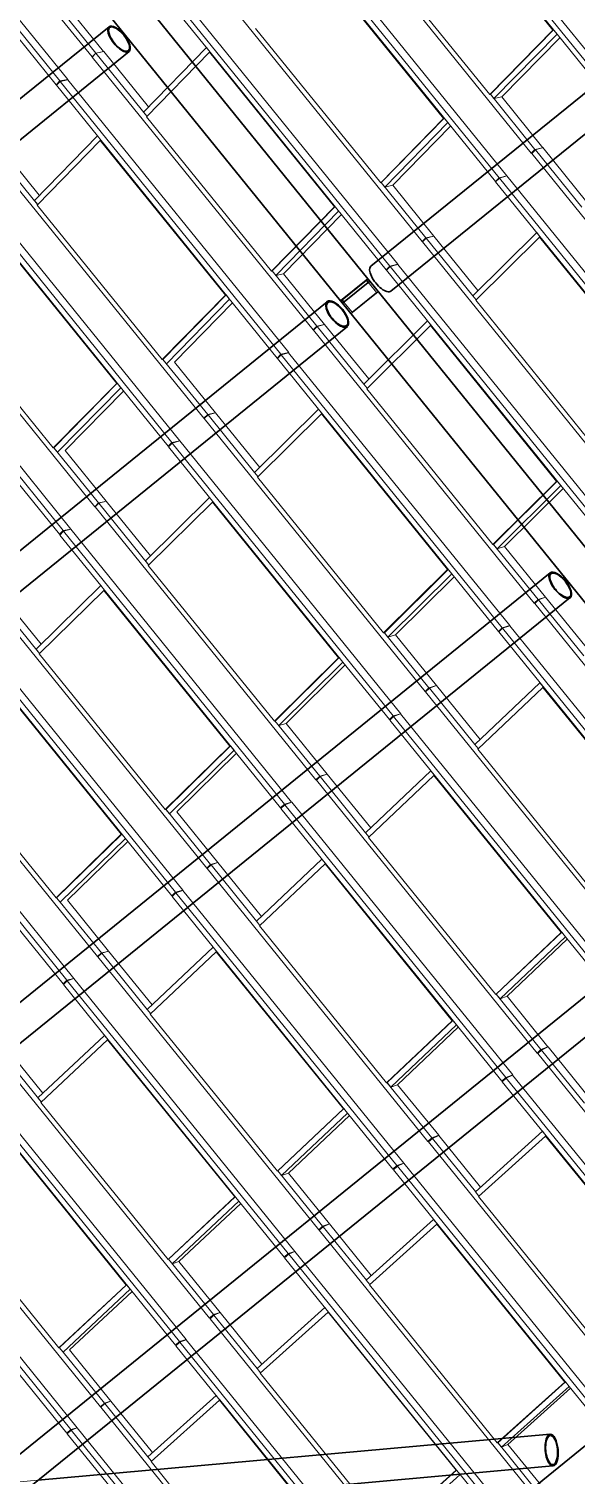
# Model space of a CAD drawing. Header units: millimetres. Extents: x 834681283 to 835686922, y 817551134 to 819407044.
# Drawn here: x 835546474 to 835551150, y 818141183 to 818153541 of the extents above; entities that cross this region are included whole.
import ezdxf

# ---------------------------------------------------------------- set-up
doc = ezdxf.new("R2010")
doc.units = ezdxf.units.MM
doc.header["$LTSCALE"] = 1200
doc.header["$MEASUREMENT"] = 0
doc.linetypes.add('P01-MAGP-P-RF$0$P01_MS_01_N1-FloorPlan-PART2OFUPPERROOFSETTINGOUT$0$BH DASHED2', pattern=[3, 2, -1])
doc.linetypes.add('P01-MAGP-P-RF$0$PHANTOM', pattern=[2.5, 1.25, -0.25, 0.25, -0.25, 0.25, -0.25])
doc.layers.add('P01-MAAN-P-EVA$0$HATCH', color=9, linetype='Continuous')
for name, color, linetype, lineweight in [('P01-MAGP-P-RF$0$MMH053__', 253, 'P01-MAGP-P-RF$0$PHANTOM', 40), ('P01-MAGP-P-RF$0$P01_MS_01_N1-FloorPlan-PART2OFUPPERROOFSETTINGOUT$0$S-BEAM', 253, 'Continuous', 35), ('P01-MAGP-P-RF$0$P01_MS_01_N1-FloorPlan-PART2OFUPPERROOFSETTINGOUT$0$S-BEAM-HIDN', 253, 'P01-MAGP-P-RF$0$P01_MS_01_N1-FloorPlan-PART2OFUPPERROOFSETTINGOUT$0$BH DASHED2', 18), ('P01-MAGP-P-RF$0$ROOF MESH HALF TONE$0$A-GLAZ', 253, 'Continuous', 9)]:
    doc.layers.add(name, color=color, linetype=linetype, lineweight=lineweight)

# ---------------------------------------------------------------- blocks, each defined once
blk = doc.blocks.new('P01-MAAN-P-EVA')
at = {"layer": 'P01-MAAN-P-EVA$0$HATCH', "ltscale": 0.1}
h = blk.add_hatch(dxfattribs=at)
h.set_pattern_fill('_USER', color=240, scale=1000, angle=45, pattern_type=0)
h.set_pattern_definition([(45, (305980.4, 20741.3), (-707.1067812, 707.1067812), [])])
edge = h.paths.add_edge_path()
edge.add_arc((835502969.3, 818186018.3), 4500, 18.1416, 95.30201, ccw=False)
edge.add_line((835507245.6, 818187419.4), (835513826.1, 818167335.8))
edge.add_line((835513826.1, 818167335.8), (835519853.5, 818081117.4))
edge.add_line((835519853.5, 818081117.4), (835555459.1, 818083606.6))
edge.add_line((835555459.1, 818083606.6), (835554354.4, 818076435.4))
edge.add_line((835554354.4, 818076435.4), (835558875.4, 818029487.4))
edge.add_line((835558875.4, 818029487.4), (835556388.4, 818026956.4))
edge.add_line((835556388.4, 818026956.4), (835549241.4, 818025790.4))
edge.add_line((835549241.4, 818025790.4), (835542188.5, 818025211.5))
edge.add_line((835542188.5, 818025211.5), (835547193.3, 818041026.5))
edge.add_line((835547193.3, 818041026.5), (835547200.6, 818060157.3))
edge.add_line((835547200.6, 818060157.3), (835535036.1, 818059317.4))
edge.add_line((835535036.1, 818059317.4), (835534275.3, 818070335.1))
edge.add_line((835534275.3, 818070335.1), (835535439, 818078697.5))
edge.add_line((835535439, 818078697.5), (835516606.1, 818077380.9))
edge.add_line((835516606.1, 818077380.9), (835515458.7, 818093794.4))
edge.add_line((835515458.7, 818093794.4), (835500714.4, 818090319.3))
edge.add_line((835500714.4, 818090319.3), (835485194.4, 818159526.3))
edge.add_line((835485194.4, 818159526.3), (835497824.4, 818169113.3))
edge.add_line((835497824.4, 818169113.3), (835508718.9, 818171681.2))
edge.add_line((835508718.9, 818171681.2), (835502553.5, 818190499))
blk = doc.blocks.new('P01-MAGP-P-RF$0$P01_MS_01_N1-FloorPlan-PART2OFUPPERROOFSETTINGOUT$0$Circular Hollow Sections - CHS273x10_PSB97-8445183-PART 2 OF  UPPER ROOF SETTING OUT')
at = {"layer": 'P01-MAGP-P-RF$0$P01_MS_01_N1-FloorPlan-PART2OFUPPERROOFSETTINGOUT$0$S-BEAM'}
for p, q in [((26075, 43501), (19095, 38613)), ((19251, 38389), (26232, 43277))]:
    blk.add_line(p, q, dxfattribs=at)
for centre, major_axis, start_param, end_param in [((26154, 43389), (-78, 112), 0, 3.141593), ((26154, 43389), (-78, 112), 3.141593, 6.283185), ((26154, 43389), (-73, 104), 3.141593, 6.283185), ((26154, 43389), (-73, 104), 0, 3.141593), ((19173, 38501), (-78, 112), 0, 3.141593)]:
    blk.add_ellipse(centre, major_axis=major_axis, ratio=0.422472, start_param=start_param, end_param=end_param, dxfattribs=at)
blk = doc.blocks.new('P01-MAGP-P-RF$0$P01_MS_01_N1-FloorPlan-PART2OFUPPERROOFSETTINGOUT$0$Circular Hollow Sections - CHS273x10_PSB97-8442590-PART 2 OF  UPPER ROOF SETTING OUT')
at = {"layer": 'P01-MAGP-P-RF$0$P01_MS_01_N1-FloorPlan-PART2OFUPPERROOFSETTINGOUT$0$S-BEAM'}
for p, q in [((20441, 35893), (13425, 30980)), ((13581, 30757), (20597, 35670))]:
    blk.add_line(p, q, dxfattribs=at)
for centre, major_axis, start_param, end_param in [((20519, 35781), (-78, 112), 0, 3.141593), ((20519, 35781), (-73, 104), 0, 3.141593), ((20519, 35781), (-78, 112), 3.141593, 6.283185), ((20519, 35781), (-73, 104), 3.141593, 6.283185), ((13503, 30869), (-78, 112), 0, 3.141593)]:
    blk.add_ellipse(centre, major_axis=major_axis, ratio=0.424124, start_param=start_param, end_param=end_param, dxfattribs=at)
blk = doc.blocks.new('P01-MAGP-P-RF$0$P01_MS_01_N1-FloorPlan-PART2OFUPPERROOFSETTINGOUT$0$Circular Hollow Sections - CHS273x10_PSB97-8445173-PART 2 OF  UPPER ROOF SETTING OUT')
at = {"layer": 'P01-MAGP-P-RF$0$P01_MS_01_N1-FloorPlan-PART2OFUPPERROOFSETTINGOUT$0$S-BEAM'}
for p, q in [((27813, 41055), (20797, 36143)), ((20954, 35919), (27970, 40832))]:
    blk.add_line(p, q, dxfattribs=at)
for centre, major_axis, start_param, end_param in [((27892, 40944), (-78, 112), 0, 3.141593), ((27892, 40944), (-73, 104), 0, 3.141593), ((27892, 40944), (-78, 112), 3.141593, 6.283185), ((27892, 40944), (-73, 104), 3.141593, 6.283185), ((20875, 36031), (-78, 112), 0, 3.141593)]:
    blk.add_ellipse(centre, major_axis=major_axis, ratio=0.41957, start_param=start_param, end_param=end_param, dxfattribs=at)
blk = doc.blocks.new('P01-MAGP-P-RF$0$P01_MS_01_N1-FloorPlan-PART2OFUPPERROOFSETTINGOUT$0$Circular Hollow Sections - CHS273x10_PSB97-8442517-PART 2 OF  UPPER ROOF SETTING OUT')
at = {"layer": 'P01-MAGP-P-RF$0$P01_MS_01_N1-FloorPlan-PART2OFUPPERROOFSETTINGOUT$0$S-BEAM'}
for p, q in [((23873, 30991), (16857, 26078)), ((17014, 25855), (24030, 30767))]:
    blk.add_line(p, q, dxfattribs=at)
for centre, major_axis, start_param, end_param in [((23952, 30879), (-78, 112), 0, 3.141593), ((23952, 30879), (-73, 104), 0, 3.141593), ((23952, 30879), (-78, 112), 3.141593, 6.283185), ((23952, 30879), (-73, 104), 3.141593, 6.283185), ((16936, 25966), (-78, 112), 0, 3.141593)]:
    blk.add_ellipse(centre, major_axis=major_axis, ratio=0.420193, start_param=start_param, end_param=end_param, dxfattribs=at)
blk = doc.blocks.new('P01-MAGP-P-RF$0$P01_MS_01_N1-FloorPlan-PART2OFUPPERROOFSETTINGOUT$0$Circular Hollow Sections - CHS273x10_PSB97-8457620-PART 2 OF  UPPER ROOF SETTING OUT')
at = {"layer": 'P01-MAGP-P-RF$0$P01_MS_01_N1-FloorPlan-PART2OFUPPERROOFSETTINGOUT$0$S-BEAM'}
for p, q in [((17005, 40812), (13508, 38363)), ((13665, 38140), (17161, 40588))]:
    blk.add_line(p, q, dxfattribs=at)
for centre, major_axis, start_param, end_param in [((17083, 40700), (-78, 112), 0, 3.141593), ((17083, 40700), (-73, 104), 0, 3.141593), ((17083, 40700), (-78, 112), 3.141593, 6.283185), ((17083, 40700), (-73, 104), 3.141593, 6.283185), ((13586, 38252), (-78, 112), 0, 3.141593)]:
    blk.add_ellipse(centre, major_axis=major_axis, ratio=0.412048, start_param=start_param, end_param=end_param, dxfattribs=at)
blk = doc.blocks.new('P01-MAGP-P-RF$0$P01_MS_01_N1-FloorPlan-PART2OFUPPERROOFSETTINGOUT$0$Circular Hollow Sections - CHS273x10_PSB97-8464791-PART 2 OF  UPPER ROOF SETTING OUT')
at = {"layer": 'P01-MAGP-P-RF$0$P01_MS_01_N1-FloorPlan-PART2OFUPPERROOFSETTINGOUT$0$S-BEAM'}
for p, q in [((18701, 38337), (15224, 35903)), ((15381, 35679), (18858, 38114))]:
    blk.add_line(p, q, dxfattribs=at)
for centre, major_axis, start_param, end_param in [((18779, 38226), (-73, 104), 0, 3.141593), ((18779, 38226), (-78, 112), 0, 3.141593), ((18779, 38226), (-78, 112), 3.141593, 6.283185), ((18779, 38226), (-73, 104), 3.141593, 6.283185), ((15303, 35791), (-78, 112), 0, 3.141593)]:
    blk.add_ellipse(centre, major_axis=major_axis, ratio=0.443225, start_param=start_param, end_param=end_param, dxfattribs=at)
blk = doc.blocks.new('P01-MAGP-P-RF$0$P01_MS_01_N1-FloorPlan-PART2OFUPPERROOFSETTINGOUT$0$Circular Hollow Sections - CHS273x16_PSB98-8464248-PART 2 OF  UPPER ROOF SETTING OUT')
at = {"layer": 'P01-MAGP-P-RF$0$P01_MS_01_N1-FloorPlan-PART2OFUPPERROOFSETTINGOUT$0$S-BEAM'}
for p, q in [((22137, 33419), (15092, 28486)), ((15485, 28427), (22294, 33195))]:
    blk.add_line(p, q, dxfattribs=at)
for major_axis, start_param, end_param in [((-78, 112), 0, 3.141593), ((-73, 104), 0, 3.141593), ((-78, 112), 3.141593, 6.283185), ((-73, 104), 3.141593, 6.283185)]:
    blk.add_ellipse((22215, 33307), major_axis=major_axis, ratio=0.429466, start_param=start_param, end_param=end_param, dxfattribs=at)
at = {"layer": 'P01-MAGP-P-RF$0$P01_MS_01_N1-FloorPlan-PART2OFUPPERROOFSETTINGOUT$0$S-BEAM-HIDN'}
for p, q in [((15092, 28486), (14970, 28400)), ((15126, 28176), (15485, 28427))]:
    blk.add_line(p, q, dxfattribs=at)
blk.add_ellipse((15048, 28288), major_axis=(-78, 112), ratio=0.429466, start_param=0, end_param=3.141593, dxfattribs=at)
blk = doc.blocks.new('P01-MAGP-P-RF$0$P01_MS_01_N1-FloorPlan-PART2OFUPPERROOFSETTINGOUT$0$Circular Hollow Sections - CHS273x16_PSB98-8464558-PART 2 OF  UPPER ROOF SETTING OUT')
at = {"layer": 'P01-MAGP-P-RF$0$P01_MS_01_N1-FloorPlan-PART2OFUPPERROOFSETTINGOUT$0$S-BEAM'}
for p, q in [((25413, 28426), (18795, 23792)), ((18952, 23568), (25572, 28203))]:
    blk.add_line(p, q, dxfattribs=at)
for centre, major_axis, start_param, end_param in [((25650, 28425), (-78, 112), 0.967782, 2.209602), ((25650, 28425), (-73, 104), 1.002898, 2.179315), ((18873, 23680), (-78, 112), 0, 3.141593)]:
    blk.add_ellipse(centre, major_axis=major_axis, ratio=0.410786, start_param=start_param, end_param=end_param, dxfattribs=at)
at = {"layer": 'P01-MAGP-P-RF$0$P01_MS_01_N1-FloorPlan-PART2OFUPPERROOFSETTINGOUT$0$S-BEAM-HIDN'}
for p, q in [((25571, 28537), (25414, 28426)), ((25572, 28203), (25728, 28313))]:
    blk.add_line(p, q, dxfattribs=at)
for major_axis, start_param, end_param in [((-78, 112), 3.141593, 6.283185), ((-78, 112), 0, 0.967417), ((-73, 104), 0, 1.002504), ((-73, 104), 3.141593, 6.283185), ((-73, 104), 2.179709, 3.141593), ((-78, 112), 2.209967, 3.141593)]:
    blk.add_ellipse((25650, 28425), major_axis=major_axis, ratio=0.410786, start_param=start_param, end_param=end_param, dxfattribs=at)
blk = doc.blocks.new('P01-MAGP-P-RF$0$P01_MS_01_N1-FloorPlan-PART2OFUPPERROOFSETTINGOUT$0$Circular Hollow Sections - CHS273x12_5_PSB101-8473104-PART 2 OF  UPPER ROOF SETTING OUT')
at = {"layer": 'P01-MAGP-P-RF$0$P01_MS_01_N1-FloorPlan-PART2OFUPPERROOFSETTINGOUT$0$S-BEAM'}
for p, q in [((19927, 28551), (15532, 28464)), ((15301, 28187), (19932, 28278))]:
    blk.add_line(p, q, dxfattribs=at)
for major_axis, start_param, end_param in [((-3, 136), 0, 3.141593), ((-3, 136), 3.141593, 6.283185), ((-2, 124), 0, 3.141593), ((-2, 124), 3.141593, 6.283185)]:
    blk.add_ellipse((19930, 28414), major_axis=major_axis, ratio=0.405714, start_param=start_param, end_param=end_param, dxfattribs=at)
at = {"layer": 'P01-MAGP-P-RF$0$P01_MS_01_N1-FloorPlan-PART2OFUPPERROOFSETTINGOUT$0$S-BEAM-HIDN'}
for p, q in [((15532, 28464), (15091, 28456)), ((15096, 28183), (15301, 28187))]:
    blk.add_line(p, q, dxfattribs=at)
blk.add_ellipse((15094, 28319), major_axis=(-3, 136), ratio=0.405714, start_param=0, end_param=3.141593, dxfattribs=at)
blk = doc.blocks.new('P01-MAGP-P-RF$0$ROOF MESH HALF TONE')
at = {"layer": 'P01-MAGP-P-RF$0$ROOF MESH HALF TONE$0$A-GLAZ', "lineweight": 5}
for p, q in [((15120, 43023), (16842, 40564)), ((14837, 42835), (16554, 40379)), ((16622, 40386), (14904, 42842)), ((19469, 42408), (20820, 40480)), ((19503, 42438), (21224, 39980)), ((21292, 39991), (19570, 42448)), ((15151, 42307), (16520, 40349)), ((18810, 41939), (20529, 39482)), ((19811, 41911), (20786, 40519)), ((18485, 41719), (19835, 39792)), ((18519, 41749), (20240, 39292)), ((20308, 39302), (18587, 41760)), ((20210, 40007), (19236, 41399)), ((17827, 41251), (19547, 38794)), ((18827, 41222), (19802, 39831)), ((16554, 41054), (16876, 40595)), ((16623, 41061), (16944, 40603)), ((17503, 41031), (17851, 40535)), ((17537, 41061), (19257, 38604)), ((19325, 38614), (17605, 41072)), ((19228, 39319), (18253, 40710)), ((16842, 40564), (16876, 40595)), ((16845, 40565), (16842, 40564)), ((16877, 40593), (16843, 40563)), ((16843, 40563), (18564, 38105)), ((16876, 40595), (16919, 40599)), ((16945, 40603), (16877, 40593)), ((16877, 40593), (17274, 40026)), ((16945, 40603), (17294, 40104)), ((17248, 40063), (17823, 40575)), ((17851, 40535), (17823, 40575)), ((17851, 40535), (17845, 40534)), ((17851, 40535), (19224, 38574)), ((17270, 40022), (17845, 40534)), ((17845, 40534), (18819, 39143)), ((20786, 40519), (20210, 40007)), ((20216, 40008), (20792, 40520)), ((20216, 40008), (20792, 40520)), ((20244, 39969), (20820, 40480)), ((20841, 40449), (20311, 39979)), ((20792, 40520), (20786, 40519)), ((20820, 40480), (20792, 40520)), ((20820, 40480), (21191, 39950)), ((16520, 40349), (16554, 40379)), ((16528, 40349), (16520, 40349)), ((16556, 40374), (16522, 40344)), ((16522, 40344), (16841, 39887)), ((16554, 40379), (16622, 40386)), ((16623, 40384), (16556, 40374)), ((16556, 40374), (18275, 37917)), ((16622, 40386), (16619, 40383)), ((18343, 37927), (16623, 40384)), ((17248, 40063), (17274, 40026)), ((18245, 38631), (17270, 40022)), ((20216, 40008), (20210, 40007)), ((20216, 40008), (20244, 39969)), ((20216, 40008), (20563, 39512)), ((20244, 39969), (20311, 39979)), ((20311, 39979), (20631, 39522)), ((15860, 39874), (17581, 37417)), ((15893, 39905), (16290, 39338)), ((15961, 39915), (16310, 39416)), ((16265, 39375), (16841, 39887)), ((16287, 39334), (16863, 39846)), ((16869, 39847), (16841, 39887)), ((16869, 39847), (16863, 39846)), ((16863, 39846), (17838, 38455)), ((16869, 39847), (18241, 37886)), ((19802, 39831), (19228, 39319)), ((19233, 39320), (19807, 39832)), ((19233, 39320), (19807, 39832)), ((19807, 39832), (19802, 39831)), ((19835, 39792), (19807, 39832)), ((15576, 39687), (17294, 37230)), ((17361, 37239), (15642, 39696)), ((19261, 39280), (19835, 39792)), ((19857, 39761), (19329, 39291)), ((19835, 39792), (20207, 39262)), ((20529, 39482), (20563, 39512)), ((20539, 39483), (20529, 39482)), ((20567, 39508), (20533, 39478)), ((20533, 39478), (22252, 37021)), ((20563, 39512), (20631, 39522)), ((20632, 39522), (20567, 39508)), ((20567, 39508), (20929, 38991)), ((20632, 39522), (20975, 39031)), ((16265, 39375), (16291, 39338)), ((17261, 37943), (16287, 39334)), ((19233, 39320), (19228, 39319)), ((19233, 39320), (19261, 39280)), ((19233, 39320), (19581, 38824)), ((20240, 39292), (20308, 39302)), ((20308, 39302), (20243, 39287)), ((22030, 36844), (20308, 39302)), ((14876, 39186), (16598, 36728)), ((19261, 39280), (19329, 39291)), ((19329, 39291), (19648, 38834)), ((20207, 39262), (20240, 39292)), ((20214, 39263), (20207, 39262)), ((20243, 39287), (20208, 39258)), ((20208, 39258), (21568, 37318)), ((20243, 39287), (21965, 36829)), ((15883, 39159), (16858, 37766)), ((15889, 39160), (17260, 37200)), ((18819, 39143), (18245, 38631)), ((18250, 38632), (18825, 39144)), ((18250, 38632), (18825, 39144)), ((18278, 38592), (18853, 39104)), ((18874, 39073), (18346, 38602)), ((18825, 39144), (18819, 39143)), ((14597, 39000), (16314, 36544)), ((16379, 36552), (14661, 39009)), ((19547, 38794), (19581, 38824)), ((19584, 38820), (19550, 38790)), ((19581, 38824), (19648, 38834)), ((19649, 38834), (19584, 38820)), ((19584, 38820), (19946, 38302)), ((19649, 38834), (19993, 38343)), ((19556, 38795), (19547, 38794)), ((19550, 38790), (21269, 36333)), ((19946, 38302), (20528, 38802)), ((19969, 38261), (20550, 38761)), ((20556, 38762), (20528, 38802)), ((20556, 38762), (20550, 38761)), ((20550, 38761), (21534, 37357)), ((16278, 37255), (15302, 38647)), ((18250, 38632), (18245, 38631)), ((18250, 38632), (18598, 38135)), ((18278, 38592), (18346, 38602)), ((18346, 38602), (18666, 38146)), ((19224, 38574), (19257, 38604)), ((19231, 38575), (19224, 38574)), ((19260, 38599), (19225, 38570)), ((19225, 38570), (20584, 36630)), ((19257, 38604), (19325, 38614)), ((19325, 38613), (19260, 38599)), ((19260, 38599), (20982, 36141)), ((21047, 36156), (19325, 38613)), ((14910, 38472), (16280, 36514)), ((17838, 38455), (17261, 37943)), ((17267, 37944), (17843, 38455)), ((17843, 38455), (17838, 38455)), ((17871, 38416), (17843, 38455)), ((17295, 37904), (17871, 38416)), ((17893, 38385), (17362, 37914)), ((19946, 38302), (19973, 38264)), ((20951, 36857), (19969, 38261)), ((18564, 38105), (18598, 38135)), ((18572, 38106), (18564, 38105)), ((18601, 38132), (18567, 38102)), ((18567, 38102), (20286, 35645)), ((18598, 38135), (18666, 38146)), ((18666, 38146), (18601, 38132)), ((18601, 38132), (18964, 37614)), ((18666, 38146), (19011, 37654)), ((18964, 37613), (19545, 38114)), ((18986, 37572), (19567, 38073)), ((19573, 38074), (19545, 38114)), ((19573, 38074), (19567, 38073)), ((19567, 38073), (20550, 36669)), ((17267, 37944), (17261, 37943)), ((17267, 37944), (17267, 37944)), ((17267, 37944), (17295, 37904)), ((17267, 37944), (17615, 37447)), ((17362, 37914), (17682, 37457)), ((18241, 37886), (18275, 37917)), ((18250, 37888), (18241, 37886)), ((18278, 37912), (18243, 37882)), ((18243, 37882), (19601, 35943)), ((18275, 37917), (18343, 37927)), ((18342, 37925), (18278, 37912)), ((18278, 37912), (19999, 35454)), ((20064, 35468), (18342, 37925)), ((16858, 37766), (16278, 37255)), ((16284, 37256), (16863, 37767)), ((16311, 37216), (16891, 37727)), ((16912, 37697), (16378, 37225)), ((16863, 37767), (16858, 37766)), ((16891, 37727), (16863, 37767)), ((18964, 37613), (18990, 37576)), ((19968, 36169), (18986, 37572)), ((17581, 37417), (17615, 37447)), ((17615, 37447), (17676, 37456)), ((17683, 37457), (17618, 37443)), ((17683, 37457), (18027, 36965)), ((17588, 37418), (17581, 37417)), ((17618, 37443), (17583, 37414)), ((17583, 37414), (19303, 34957)), ((17618, 37443), (17981, 36925)), ((17980, 36925), (18563, 37426)), ((18003, 36884), (18585, 37385)), ((18591, 37386), (18563, 37426)), ((18591, 37386), (18585, 37385)), ((18585, 37385), (19568, 35982)), ((16284, 37256), (16278, 37255)), ((16283, 37255), (16283, 37256)), ((16283, 37255), (16311, 37216)), ((16284, 37256), (16632, 36758)), ((16378, 37225), (16698, 36768)), ((17260, 37200), (17294, 37230)), ((17269, 37201), (17260, 37200)), ((17296, 37225), (17262, 37195)), ((17294, 37230), (17361, 37239)), ((17361, 37238), (17296, 37225)), ((17296, 37225), (19017, 34767)), ((19082, 34780), (17361, 37238)), ((17262, 37195), (18620, 35256)), ((17980, 36925), (18007, 36887)), ((17993, 36907), (18007, 36887)), ((18985, 35481), (18003, 36884)), ((16598, 36728), (16632, 36758)), ((16603, 36728), (16598, 36728)), ((16634, 36755), (16600, 36726)), ((16600, 36726), (18320, 34268)), ((16632, 36758), (16682, 36765)), ((16698, 36768), (16634, 36755)), ((16634, 36755), (17023, 36199)), ((16698, 36768), (17043, 36276)), ((16997, 36237), (17582, 36739)), ((17019, 36196), (17604, 36697)), ((17610, 36699), (17604, 36697)), ((17604, 36697), (18586, 35295)), ((20550, 36669), (19968, 36169)), ((19974, 36170), (20556, 36671)), ((20002, 36130), (20584, 36631)), ((20602, 36604), (20067, 36144)), ((20556, 36671), (20550, 36669)), ((20584, 36631), (20556, 36671)), ((20584, 36630), (20947, 36112)), ((16280, 36514), (16314, 36544)), ((16289, 36515), (16280, 36514)), ((16316, 36538), (16282, 36508)), ((16282, 36508), (16602, 36052)), ((16314, 36544), (16379, 36552)), ((16380, 36550), (16316, 36538)), ((16316, 36538), (18037, 34081)), ((16379, 36552), (16376, 36550)), ((18100, 34093), (16380, 36550)), ((16997, 36237), (17023, 36199)), ((18002, 34793), (17019, 36196)), ((19974, 36170), (19968, 36169)), ((19972, 36172), (20321, 35674)), ((19974, 36170), (20002, 36130)), ((19974, 36170), (19974, 36170)), ((20002, 36130), (20067, 36144)), ((20067, 36144), (20386, 35689)), ((15616, 36037), (17337, 33579)), ((15650, 36067), (16039, 35511)), ((15714, 36079), (16058, 35588)), ((16013, 35549), (16602, 36052)), ((16035, 35508), (16624, 36010)), ((16630, 36012), (16602, 36052)), ((16630, 36011), (16624, 36010)), ((16624, 36010), (17606, 34608)), ((16630, 36011), (18002, 34051)), ((19568, 35982), (18985, 35481)), ((18991, 35482), (19573, 35983)), ((18991, 35482), (19573, 35983)), ((19573, 35983), (19568, 35982)), ((19601, 35943), (19573, 35983)), ((15337, 35852), (17057, 33395)), ((17119, 33406), (15400, 35863)), ((19019, 35442), (19601, 35943)), ((19620, 35917), (19084, 35456)), ((19601, 35943), (19965, 35424)), ((20286, 35645), (20321, 35674)), ((20299, 35648), (20286, 35645)), ((20325, 35669), (20291, 35641)), ((20291, 35641), (22009, 33183)), ((20321, 35674), (20386, 35689)), ((20387, 35688), (20325, 35669)), ((20325, 35669), (20678, 35165)), ((20387, 35688), (20726, 35204)), ((16013, 35549), (16039, 35511)), ((17018, 34105), (16035, 35508)), ((18991, 35482), (18985, 35481)), ((18989, 35484), (19338, 34986)), ((18991, 35482), (19019, 35442)), ((19999, 35454), (20064, 35468)), ((14631, 35348), (16354, 32891)), ((19019, 35442), (19084, 35456)), ((19084, 35456), (19403, 35000)), ((19965, 35424), (19999, 35454)), ((19975, 35427), (19965, 35424)), ((20002, 35449), (19967, 35420)), ((19967, 35420), (21320, 33490)), ((20064, 35467), (20002, 35449)), ((20002, 35449), (21724, 32991)), ((21786, 33010), (20064, 35467)), ((15645, 35324), (16627, 33920)), ((15651, 35324), (17022, 33365)), ((18586, 35295), (18002, 34793)), ((18007, 34794), (18592, 35296)), ((18007, 34794), (18592, 35296)), ((18035, 34754), (18620, 35256)), ((18638, 35230), (18100, 34767)), ((18592, 35296), (18586, 35295)), ((18620, 35256), (18592, 35296)), ((18620, 35256), (18983, 34738)), ((14360, 35166), (16078, 32710)), ((16138, 32720), (14420, 35177)), ((19303, 34957), (19338, 34986)), ((19342, 34981), (19307, 34953)), ((19338, 34986), (19403, 35000)), ((19404, 35000), (19342, 34981)), ((19342, 34981), (19695, 34476)), ((19404, 35000), (19743, 34515)), ((19315, 34959), (19303, 34957)), ((19307, 34953), (21026, 32495)), ((19695, 34476), (20287, 34963)), ((19718, 34434), (20310, 34921)), ((20315, 34923), (20287, 34963)), ((20316, 34923), (20310, 34921)), ((20310, 34921), (21302, 33507)), ((16034, 33417), (15051, 34821)), ((18007, 34794), (18002, 34793)), ((18005, 34796), (18355, 34298)), ((18035, 34754), (18100, 34767)), ((18100, 34767), (18419, 34311)), ((18983, 34738), (19017, 34767)), ((18993, 34740), (18983, 34738)), ((19020, 34762), (18985, 34733)), ((18985, 34733), (20353, 32781)), ((19017, 34767), (19082, 34780)), ((19081, 34780), (19020, 34762)), ((19020, 34762), (20742, 32304)), ((20804, 32322), (19081, 34780)), ((14673, 34638), (16043, 32680)), ((17606, 34608), (17018, 34105)), ((17023, 34106), (17612, 34609)), ((17023, 34106), (17612, 34609)), ((17612, 34609), (17606, 34608)), ((17640, 34569), (17612, 34609)), ((17051, 34066), (17640, 34569)), ((17658, 34542), (17115, 34079)), ((19695, 34476), (19722, 34438)), ((20708, 33019), (19718, 34434)), ((18320, 34268), (18355, 34298)), ((18331, 34270), (18320, 34268)), ((18358, 34293), (18324, 34264)), ((18324, 34264), (20043, 31807)), ((18355, 34298), (18419, 34311)), ((18420, 34311), (18358, 34293)), ((18358, 34293), (18712, 33788)), ((18420, 34311), (18759, 33826)), ((18712, 33788), (19305, 34276)), ((18735, 33746), (19328, 34234)), ((19333, 34236), (19305, 34276)), ((19334, 34236), (19328, 34234)), ((19328, 34234), (20319, 32820)), ((17022, 34108), (17372, 33609)), ((17023, 34106), (17018, 34105)), ((17023, 34106), (17051, 34066)), ((17115, 34079), (17435, 33622)), ((18002, 34051), (18037, 34081)), ((18013, 34053), (18002, 34051)), ((18039, 34075), (18004, 34046)), ((18004, 34046), (19371, 32095)), ((18037, 34081), (18100, 34093)), ((18100, 34092), (18039, 34075)), ((18039, 34075), (19761, 31618)), ((19822, 31635), (18100, 34092)), ((16627, 33920), (16034, 33417)), ((16039, 33418), (16633, 33921)), ((16067, 33378), (16661, 33881)), ((16633, 33921), (16627, 33920)), ((16661, 33881), (16633, 33921)), ((16679, 33855), (16130, 33390)), ((18712, 33788), (18739, 33749)), ((19725, 32331), (18735, 33746)), ((17372, 33609), (17434, 33621)), ((17435, 33622), (17375, 33605)), ((17435, 33622), (17775, 33137)), ((17337, 33579), (17372, 33609)), ((17346, 33581), (17337, 33579)), ((17375, 33605), (17340, 33576)), ((17340, 33576), (19059, 31119)), ((17375, 33605), (17729, 33099)), ((17729, 33099), (18324, 33589)), ((17752, 33057), (18348, 33547)), ((18353, 33549), (18324, 33589)), ((18353, 33549), (18348, 33547)), ((18348, 33547), (19338, 32134)), ((16039, 33418), (16034, 33417)), ((16039, 33418), (16039, 33418)), ((16039, 33418), (16067, 33378)), ((16067, 33378), (16388, 32920)), ((16130, 33390), (16450, 32932)), ((17022, 33365), (17057, 33395)), ((17033, 33367), (17022, 33365)), ((17059, 33389), (17024, 33360)), ((17057, 33395), (17119, 33406)), ((17119, 33405), (17059, 33389)), ((17059, 33389), (18781, 30932)), ((18840, 30948), (17119, 33405)), ((17024, 33360), (18391, 31408)), ((17729, 33099), (17756, 33060)), ((18741, 31643), (17752, 33057)), ((16354, 32891), (16388, 32920)), ((16361, 32892), (16354, 32891)), ((16391, 32917), (16356, 32888)), ((16356, 32888), (18076, 30430)), ((16388, 32920), (16443, 32930)), ((16451, 32932), (16391, 32917)), ((16391, 32917), (16745, 32411)), ((16451, 32932), (16790, 32448)), ((16745, 32411), (17345, 32903)), ((17373, 32862), (17345, 32903)), ((16768, 32369), (17368, 32861)), ((17373, 32862), (17368, 32861)), ((17368, 32861), (18358, 31447)), ((20319, 32820), (19725, 32331)), ((19730, 32333), (20325, 32822)), ((19759, 32292), (20353, 32781)), ((20367, 32761), (19820, 32310)), ((20325, 32822), (20319, 32820)), ((20353, 32781), (20325, 32822)), ((20353, 32781), (20707, 32275)), ((16043, 32680), (16078, 32710)), ((16054, 32682), (16043, 32680)), ((16080, 32704), (16045, 32675)), ((16045, 32675), (16394, 32176)), ((16078, 32710), (16138, 32720)), ((16139, 32718), (16080, 32704)), ((16080, 32704), (17801, 30246)), ((16138, 32720), (16135, 32717)), ((17859, 30261), (16139, 32718)), ((16745, 32411), (16772, 32372)), ((16747, 32407), (16772, 32372)), ((17758, 30956), (16768, 32369)), ((19730, 32333), (19725, 32331)), ((19729, 32334), (20078, 31836)), ((19730, 32333), (19759, 32292)), ((19730, 32333), (19730, 32333)), ((19759, 32292), (19820, 32310)), ((19820, 32310), (20139, 31854)), ((15371, 32199), (17092, 29742)), ((15407, 32228), (15788, 31684)), ((15465, 32243), (15804, 31759)), ((15761, 31723), (16366, 32216)), ((15784, 31681), (16389, 32175)), ((16394, 32176), (16366, 32216)), ((16394, 32176), (16389, 32175)), ((16389, 32175), (17379, 30761)), ((16394, 32176), (17765, 30217)), ((19338, 32134), (18741, 31643)), ((18747, 31645), (19343, 32135)), ((19343, 32135), (19338, 32134)), ((19372, 32095), (19343, 32135)), ((15102, 32018), (16822, 29561)), ((16879, 29574), (15159, 32032)), ((18775, 31605), (19372, 32095)), ((19386, 32074), (18835, 31621)), ((19371, 32095), (19726, 31589)), ((20043, 31807), (20078, 31836)), ((20060, 31812), (20043, 31807)), ((20083, 31830), (20048, 31802)), ((20048, 31802), (21748, 29370)), ((20078, 31836), (20139, 31854)), ((20140, 31853), (20083, 31830)), ((20083, 31830), (20418, 31351)), ((20139, 31854), (20137, 31852)), ((20140, 31853), (20465, 31388)), ((15761, 31723), (15788, 31684)), ((16774, 30268), (15784, 31681)), ((18747, 31645), (18741, 31643)), ((18745, 31647), (19094, 31148)), ((18747, 31645), (18775, 31605)), ((18747, 31645), (18747, 31645)), ((18775, 31605), (18835, 31621)), ((18835, 31621), (19155, 31165)), ((19726, 31589), (19761, 31618)), ((19741, 31593), (19726, 31589)), ((19765, 31612), (19729, 31584)), ((19729, 31584), (21069, 29672)), ((19761, 31618), (19822, 31635)), ((19821, 31634), (19765, 31612)), ((19765, 31612), (21470, 29180)), ((21526, 29202), (19821, 31634)), ((14387, 31510), (16109, 29053)), ((15411, 31489), (16401, 30075)), ((15416, 31490), (16786, 29532)), ((18358, 31447), (17758, 30956)), ((17763, 30957), (18363, 31449)), ((17763, 30957), (18363, 31449)), ((17791, 30917), (18391, 31409)), ((18363, 31449), (18358, 31447)), ((18391, 31409), (18363, 31449)), ((18391, 31408), (18745, 30903)), ((14125, 31333), (15844, 28876)), ((15898, 28888), (14179, 31345)), ((18406, 31387), (17851, 30933)), ((19059, 31119), (19094, 31148)), ((19094, 31148), (19155, 31165)), ((19156, 31164), (19100, 31142)), ((19156, 31164), (19481, 30699)), ((19076, 31123), (19059, 31119)), ((19100, 31142), (19064, 31114)), ((19064, 31114), (20765, 28682)), ((19100, 31142), (19435, 30663)), ((19435, 30662), (20042, 31137)), ((19459, 30620), (20066, 31095)), ((20071, 31096), (20042, 31137)), ((20071, 31096), (20066, 31095)), ((20066, 31095), (21064, 29670)), ((21069, 29672), (20071, 31096)), ((15790, 29580), (14800, 30994)), ((17763, 30957), (17758, 30956)), ((17761, 30959), (18111, 30459)), ((17763, 30957), (17791, 30917)), ((17791, 30917), (17851, 30933)), ((17851, 30933), (18171, 30475)), ((18745, 30903), (18781, 30932)), ((18760, 30907), (18745, 30903)), ((18784, 30926), (18749, 30898)), ((18749, 30898), (20093, 28980)), ((18781, 30932), (18840, 30948)), ((18840, 30947), (18784, 30926)), ((18784, 30926), (20489, 28494)), ((20545, 28515), (18840, 30947)), ((14439, 30803), (15808, 28847)), ((17379, 30761), (16774, 30268)), ((16779, 30269), (17384, 30762)), ((16779, 30269), (17384, 30762)), ((16807, 30229), (17412, 30722)), ((17426, 30701), (16865, 30244)), ((17384, 30762), (17379, 30761)), ((19435, 30662), (19462, 30623)), ((20455, 29195), (19459, 30620)), ((18076, 30430), (18111, 30459)), ((18091, 30434), (18076, 30430)), ((18116, 30454), (18080, 30426)), ((18080, 30426), (19781, 27994)), ((18111, 30459), (18171, 30475)), ((18172, 30475), (18116, 30454)), ((18116, 30454), (18452, 29974)), ((18172, 30475), (18497, 30010)), ((18451, 29974), (19061, 30451)), ((18475, 29931), (19085, 30408)), ((19090, 30410), (19061, 30451)), ((19090, 30410), (19085, 30408)), ((19085, 30408), (20083, 28985)), ((16779, 30269), (16774, 30268)), ((16777, 30271), (17128, 29771)), ((16807, 30229), (16865, 30244)), ((16865, 30244), (17186, 29785)), ((17765, 30217), (17801, 30246)), ((17780, 30221), (17765, 30217)), ((17805, 30240), (17768, 30212)), ((17768, 30212), (19107, 28301)), ((17801, 30246), (17859, 30261)), ((17859, 30260), (17805, 30240)), ((17805, 30240), (19509, 27808)), ((19564, 27828), (17859, 30260)), ((16401, 30075), (15790, 29580)), ((15795, 29582), (16405, 30076)), ((15823, 29541), (16434, 30036)), ((16405, 30076), (16401, 30075)), ((16434, 30036), (16405, 30076)), ((16448, 30015), (15879, 29555)), ((18451, 29974), (18479, 29934)), ((19471, 28507), (18475, 29931)), ((17128, 29771), (17186, 29785)), ((17187, 29785), (17132, 29766)), ((17187, 29785), (17512, 29320)), ((17092, 29742), (17128, 29771)), ((17105, 29745), (17092, 29742)), ((17132, 29766), (17096, 29737)), ((17096, 29737), (18797, 27305)), ((17132, 29766), (17468, 29285)), ((17468, 29285), (18082, 29765)), ((17492, 29243), (18106, 29723)), ((18110, 29724), (18082, 29765)), ((18110, 29724), (18106, 29723)), ((18106, 29723), (19103, 28299)), ((19107, 28301), (18110, 29724)), ((15795, 29582), (15790, 29580)), ((15793, 29583), (15799, 29575)), ((15794, 29582), (15795, 29582)), ((15794, 29582), (15823, 29541)), ((15823, 29541), (16145, 29082)), ((15879, 29555), (16201, 29095)), ((16786, 29532), (16822, 29561)), ((16826, 29555), (16789, 29527)), ((16822, 29561), (16879, 29574)), ((16879, 29573), (16826, 29555)), ((16826, 29555), (18529, 27123)), ((18583, 27141), (16879, 29573)), ((16800, 29535), (16786, 29532)), ((16789, 29527), (18128, 27616)), ((17468, 29285), (17495, 29246)), ((18488, 27819), (17492, 29243)), ((16109, 29053), (16145, 29082)), ((16120, 29055), (16109, 29053)), ((16148, 29077), (16112, 29049)), ((16112, 29049), (17814, 26617)), ((16145, 29082), (16200, 29095)), ((16201, 29095), (16148, 29077)), ((16148, 29077), (16484, 28597)), ((16201, 29095), (16527, 28630)), ((16484, 28597), (17103, 29079)), ((17131, 29038), (17103, 29079)), ((16508, 28555), (17127, 29037)), ((17131, 29039), (17127, 29037)), ((17127, 29037), (18123, 27614)), ((18128, 27616), (17131, 29039)), ((20083, 28985), (19471, 28507)), ((19476, 28509), (20088, 28987)), ((19505, 28469), (20117, 28946)), ((20127, 28931), (19561, 28489)), ((20088, 28987), (20083, 28985)), ((20117, 28946), (20088, 28987)), ((20116, 28946), (20453, 28466)), ((15808, 28847), (15844, 28876)), ((15821, 28850), (15808, 28847)), ((15847, 28870), (15810, 28842)), ((15810, 28842), (17163, 26910)), ((15844, 28876), (15898, 28888)), ((15899, 28887), (15847, 28870)), ((15847, 28870), (17551, 26438)), ((15898, 28888), (15896, 28886)), ((17602, 26455), (15899, 28887)), ((16484, 28597), (16512, 28558)), ((17504, 27132), (16508, 28555)), ((19476, 28509), (19471, 28507)), ((19475, 28510), (19817, 28022)), ((19476, 28509), (19505, 28469)), ((19476, 28509), (19476, 28509)), ((19505, 28469), (19561, 28489)), ((19561, 28489), (19873, 28043)), ((18493, 27821), (19108, 28301)), ((19107, 28301), (19103, 28299)), ((19136, 28261), (19108, 28301)), ((19103, 28299), (18488, 27819)), ((18521, 27781), (19136, 28261)), ((19136, 28260), (19473, 27780))]:
    blk.add_line(p, q, dxfattribs=at)
blk = doc.blocks.new('P01-MAGP-P-RF')
at = {"layer": 'P01-MAGP-P-RF$0$P01_MS_01_N1-FloorPlan-PART2OFUPPERROOFSETTINGOUT$0$S-BEAM'}
for p, q in [((835243389, 818130665), (835239614, 818135328)), ((835243156, 818130476), (835239380, 818135139)), ((835243389, 818130665), (835243156, 818130476)), ((835243171, 818130483), (835243379, 818130651)), ((835243173, 818130455), (835243406, 818130644)), ((835243379, 818130651), (835243394, 818130634)), ((835243406, 818130644), (835243389, 818130665)), ((835247191, 818125970), (835243406, 818130644)), ((835243173, 818130455), (835243156, 818130476)), ((835243185, 818130465), (835243171, 818130483)), ((835246958, 818125781), (835243173, 818130455))]:
    blk.add_line(p, q, dxfattribs=at)
at = {"layer": 'P01-MAGP-P-RF$0$P01_MS_01_N1-FloorPlan-PART2OFUPPERROOFSETTINGOUT$0$S-BEAM-HIDN'}
for p, q in [((835243394, 818130634), (835243463, 818130548)), ((835243255, 818130379), (835243185, 818130465)), ((835243245, 818130366), (835243479, 818130554)), ((835243463, 818130548), (835243255, 818130379))]:
    blk.add_line(p, q, dxfattribs=at)
at = {"layer": 'P01-MAGP-P-RF$0$MMH053__', "rotation": 3.998948738169357}
blk.add_blockref('P01-MAGP-P-RF$0$ROOF MESH HALF TONE', (835227061, 818090920), dxfattribs=at)
at = {"layer": 'P01-MAGP-P-RF$0$P01_MS_01_N1-FloorPlan-PART2OFUPPERROOFSETTINGOUT$0$S-BEAM', "rotation": 3.998948738169357}
for name in ['P01-MAGP-P-RF$0$P01_MS_01_N1-FloorPlan-PART2OFUPPERROOFSETTINGOUT$0$Circular Hollow Sections - CHS273x10_PSB97-8445183-PART 2 OF  UPPER ROOF SETTING OUT', 'P01-MAGP-P-RF$0$P01_MS_01_N1-FloorPlan-PART2OFUPPERROOFSETTINGOUT$0$Circular Hollow Sections - CHS273x10_PSB97-8445173-PART 2 OF  UPPER ROOF SETTING OUT', 'P01-MAGP-P-RF$0$P01_MS_01_N1-FloorPlan-PART2OFUPPERROOFSETTINGOUT$0$Circular Hollow Sections - CHS273x10_PSB97-8457620-PART 2 OF  UPPER ROOF SETTING OUT', 'P01-MAGP-P-RF$0$P01_MS_01_N1-FloorPlan-PART2OFUPPERROOFSETTINGOUT$0$Circular Hollow Sections - CHS273x10_PSB97-8464791-PART 2 OF  UPPER ROOF SETTING OUT', 'P01-MAGP-P-RF$0$P01_MS_01_N1-FloorPlan-PART2OFUPPERROOFSETTINGOUT$0$Circular Hollow Sections - CHS273x10_PSB97-8442590-PART 2 OF  UPPER ROOF SETTING OUT', 'P01-MAGP-P-RF$0$P01_MS_01_N1-FloorPlan-PART2OFUPPERROOFSETTINGOUT$0$Circular Hollow Sections - CHS273x10_PSB97-8442517-PART 2 OF  UPPER ROOF SETTING OUT']:
    blk.add_blockref(name, (835227061, 818090920), dxfattribs=at)
at = {"layer": 'P01-MAGP-P-RF$0$P01_MS_01_N1-FloorPlan-PART2OFUPPERROOFSETTINGOUT$0$S-BEAM', "linetype": 'P01-MAGP-P-RF$0$P01_MS_01_N1-FloorPlan-PART2OFUPPERROOFSETTINGOUT$0$BH DASHED2', "lineweight": 18, "rotation": 3.998948738169357}
for name in ['P01-MAGP-P-RF$0$P01_MS_01_N1-FloorPlan-PART2OFUPPERROOFSETTINGOUT$0$Circular Hollow Sections - CHS273x16_PSB98-8464248-PART 2 OF  UPPER ROOF SETTING OUT', 'P01-MAGP-P-RF$0$P01_MS_01_N1-FloorPlan-PART2OFUPPERROOFSETTINGOUT$0$Circular Hollow Sections - CHS273x16_PSB98-8464558-PART 2 OF  UPPER ROOF SETTING OUT', 'P01-MAGP-P-RF$0$P01_MS_01_N1-FloorPlan-PART2OFUPPERROOFSETTINGOUT$0$Circular Hollow Sections - CHS273x12_5_PSB101-8473104-PART 2 OF  UPPER ROOF SETTING OUT']:
    blk.add_blockref(name, (835227061, 818090920), dxfattribs=at)

msp = doc.modelspace()

# ---------------------------------------------------------------- block references
msp.add_blockref('P01-MAGP-P-RF', (305980.4, 20741.3))

# ---------------------------------------------------------------- next in the draw order: block references
msp.add_blockref('P01-MAAN-P-EVA', (0, 0))

doc.saveas('drawing.dxf')
